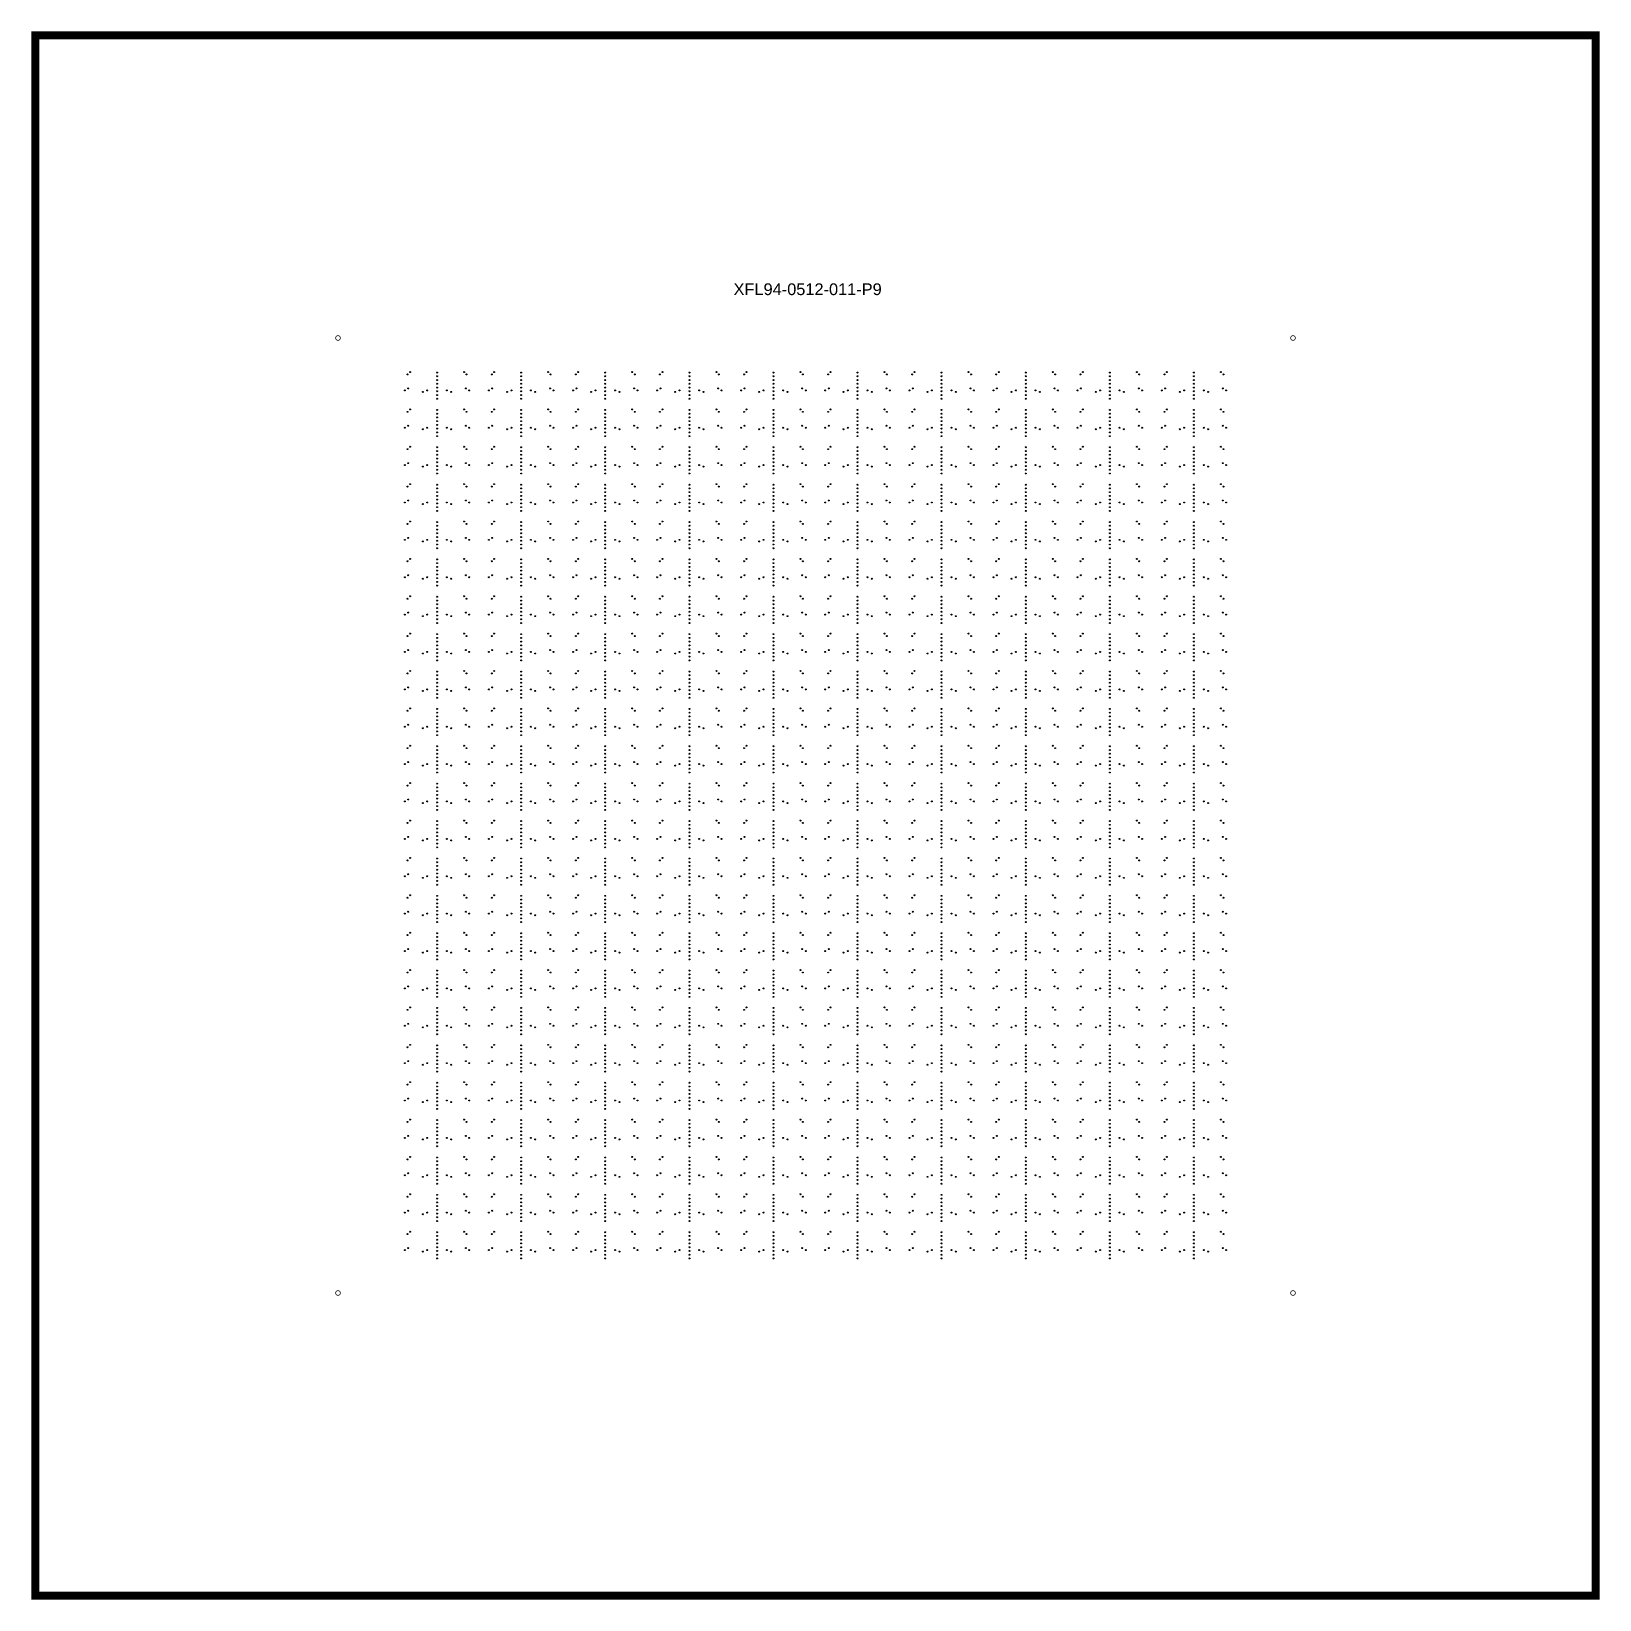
# Model space of a CAD drawing. Extents: x -100 to 100, y -100 to 100.
import ezdxf

# ---------------------------------------------------------------- set-up
doc = ezdxf.new("R2010")
doc.units = 0
doc.layers.add('P9', color=7, linetype='continuous')
doc.styles.get("Standard").update_dxf_attribs({"font": 'ARIAL.TTF'})

# ---------------------------------------------------------------- blocks, each defined once
blk = doc.blocks.new('LDI_XFL94-0512-011_P9_B1')
at = {"layer": 'P9'}
for centre in [(-52.28, -53.65), (-51.97, -53.34), (-48.5, -53.41), (-48.5, -53.89), (-45.04, -53.34), (-44.73, -53.65), (-41.5, -53.65), (-41.19, -53.34), (-37.72, -53.41), (-37.72, -53.89), (-34.26, -53.34), (-33.95, -53.65), (-30.72, -53.65), (-30.41, -53.34), (-26.95, -53.41), (-26.95, -53.89), (-23.48, -53.34), (-23.17, -53.65), (-19.94, -53.65), (-19.63, -53.34), (-16.17, -53.41), (-16.17, -53.89), (-12.7, -53.34), (-12.4, -53.65), (-9.16, -53.65), (-8.85, -53.34), (-5.39, -53.41), (-5.39, -53.89), (-1.93, -53.34), (-1.62, -53.65), (1.62, -53.65), (1.93, -53.34), (5.39, -53.41), (5.39, -53.89), (8.85, -53.34), (9.16, -53.65), (12.4, -53.65), (12.7, -53.34), (16.17, -53.41), (16.17, -53.89), (19.63, -53.34), (19.94, -53.65), (23.17, -53.65), (23.48, -53.34), (26.95, -53.41), (26.95, -53.89), (30.41, -53.34), (30.72, -53.65), (33.95, -53.65), (34.26, -53.34), (37.72, -53.41), (37.72, -53.89), (41.19, -53.34), (41.5, -53.65), (44.73, -53.65), (45.04, -53.34), (48.5, -53.41), (48.5, -53.89), (51.97, -53.34), (52.28, -53.65), (-52.63, -55.69), (-52.2, -55.44), (-50.31, -55.89), (-49.76, -55.69), (-48.5, -54.37), (-48.5, -54.85), (-48.5, -55.33), (-48.5, -55.81), (-48.5, -56.29), (-47.25, -55.69), (-46.69, -55.89), (-44.8, -55.44), (-44.37, -55.69), (-41.86, -55.69), (-41.43, -55.44), (-39.53, -55.89), (-38.98, -55.69), (-37.72, -54.37), (-37.72, -54.85), (-37.72, -55.33), (-37.72, -55.81), (-37.72, -56.29), (-36.47, -55.69), (-35.92, -55.89), (-34.02, -55.44), (-33.59, -55.69), (-31.08, -55.69), (-30.65, -55.44), (-28.76, -55.89), (-28.2, -55.69), (-26.95, -54.37), (-26.95, -54.85), (-26.95, -55.33), (-26.95, -55.81), (-26.95, -56.29), (-25.69, -55.69), (-25.14, -55.89), (-23.24, -55.44), (-22.81, -55.69), (-20.3, -55.69), (-19.87, -55.44), (-17.98, -55.89), (-17.43, -55.69), (-16.17, -54.37), (-16.17, -54.85), (-16.17, -55.33), (-16.17, -55.81), (-16.17, -56.29), (-14.91, -55.69), (-14.36, -55.89), (-12.47, -55.44), (-12.04, -55.69), (-9.52, -55.69), (-9.09, -55.44), (-7.2, -55.89), (-6.65, -55.69), (-5.39, -54.37), (-5.39, -54.85), (-5.39, -55.33), (-5.39, -55.81), (-5.39, -56.29), (-4.13, -55.69), (-3.58, -55.89), (-1.69, -55.44), (-1.26, -55.69), (1.26, -55.69), (1.69, -55.44), (3.58, -55.89), (4.13, -55.69), (5.39, -54.37), (5.39, -54.85), (5.39, -55.33), (5.39, -55.81), (5.39, -56.29), (6.65, -55.69), (7.2, -55.89), (9.09, -55.44), (9.52, -55.69), (12.04, -55.69), (12.47, -55.44), (14.36, -55.89), (14.91, -55.69), (16.17, -54.37), (16.17, -54.85), (16.17, -55.33), (16.17, -55.81), (16.17, -56.29), (17.43, -55.69), (17.98, -55.89), (19.87, -55.44), (20.3, -55.69), (22.81, -55.69), (23.24, -55.44), (25.14, -55.89), (25.69, -55.69), (26.95, -54.37), (26.95, -54.85), (26.95, -55.33), (26.95, -55.81), (26.95, -56.29), (28.2, -55.69), (28.76, -55.89), (30.65, -55.44), (31.08, -55.69), (33.59, -55.69), (34.02, -55.44), (35.92, -55.89), (36.47, -55.69), (37.72, -54.37), (37.72, -54.85), (37.72, -55.33), (37.72, -55.81), (37.72, -56.29), (38.98, -55.69), (39.53, -55.89), (41.43, -55.44), (41.86, -55.69), (44.37, -55.69), (44.8, -55.44), (46.69, -55.89), (47.25, -55.69), (48.5, -54.37), (48.5, -54.85), (48.5, -55.33), (48.5, -55.81), (48.5, -56.29), (49.76, -55.69), (50.31, -55.89), (52.2, -55.44), (52.63, -55.69), (-48.5, -56.77), (-37.72, -56.77), (-26.95, -56.77), (-16.17, -56.77), (-5.39, -56.77), (5.39, -56.77), (16.17, -56.77), (26.95, -56.77), (37.72, -56.77), (48.5, -56.77)]:
    blk.add_circle(centre, 0.06, dxfattribs=at)

msp = doc.modelspace()

# ---------------------------------------------------------------- linework, layer by layer
at = {"layer": 'P9', "const_width": 1}
msp.add_lwpolyline([(-100, 100), (100, 100), (100, -100), (-100, -100)], close=True, dxfattribs=at)
at = {"layer": 'P9', "const_width": 0.1}
for points in [[(-61.5, 61.2, 1), (-60.9, 61.2, 1)], [(60.9, 61.2, 1), (61.5, 61.2, 1)], [(-61.5, -61.2, 1), (-60.9, -61.2, 1)], [(60.9, -61.2, 1), (61.5, -61.2, 1)]]:
    msp.add_lwpolyline(points, format="xyb", close=True, dxfattribs=at)

# ---------------------------------------------------------------- block references
at = {"layer": 'P9'}
for p in [(0, 110.18), (0, 105.39), (0, 100.6), (0, 95.81), (0, 91.02), (0, 86.23), (0, 81.44), (0, 76.65), (0, 71.86), (0, 67.07), (0, 62.28), (0, 57.49), (0, 52.69), (0, 47.9), (0, 43.11), (0, 38.32), (0, 33.53), (0, 28.74), (0, 23.95), (0, 19.16), (0, 14.37), (0, 9.58), (0, 4.79), (0, 0)]:
    msp.add_blockref('LDI_XFL94-0512-011_P9_B1', p, dxfattribs=at)

# ---------------------------------------------------------------- texts
msp.add_text('XFL94-0512-011-P9', height=1.5, dxfattribs=at).set_placement((-10.5, 66.7))

doc.saveas('drawing.dxf')
